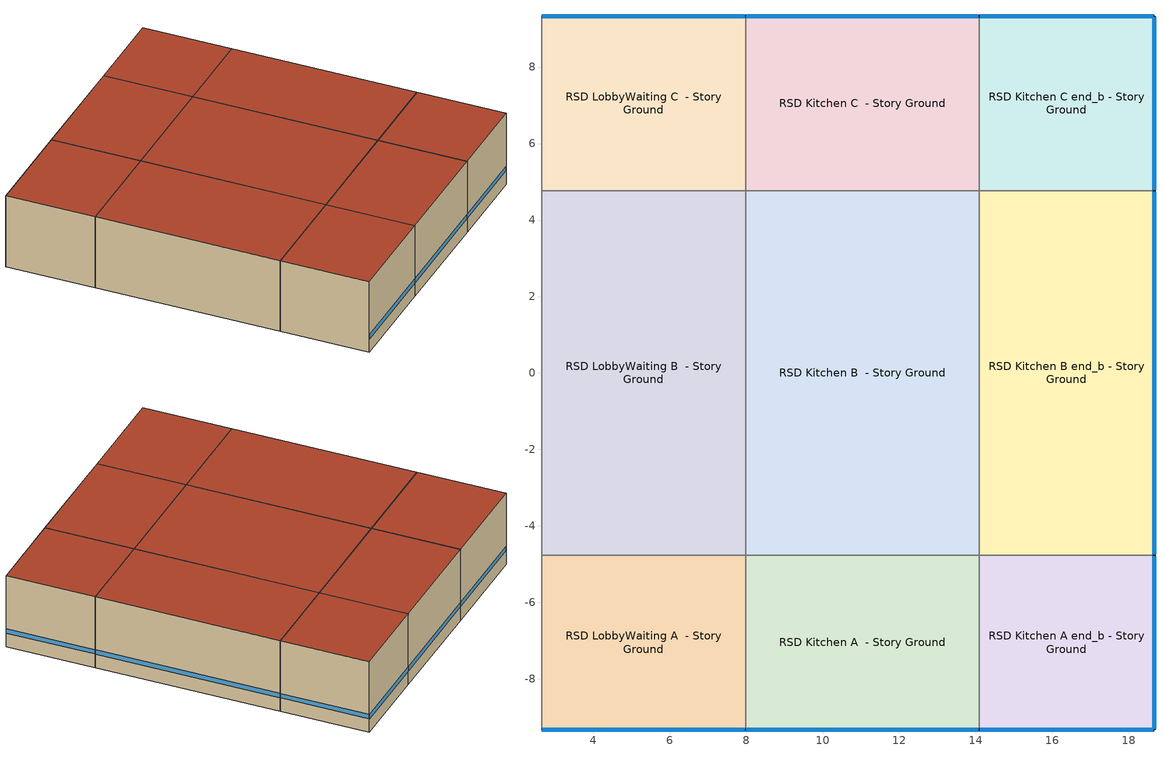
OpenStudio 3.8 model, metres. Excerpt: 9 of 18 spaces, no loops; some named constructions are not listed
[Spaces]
RSD LobbyWaiting A  - Story Ground
 floor ground (Foundation F 126 Perim 533 Area 2439): 2.65,-9.33 2.65,-4.76 7.98,-4.76 7.98,-9.33 z0
 wall outside: 2.65,-9.33 7.98,-9.33 z0:3.96
 wall to RSD Restroom A  - Story Ground: 2.65,-4.76 2.65,-9.33 z0:3.96
 wall to RSD LobbyWaiting B  - Story Ground: 7.98,-4.76 2.65,-4.76 z0:3.96
 wall to RSD Kitchen A  - Story Ground: 7.98,-9.33 7.98,-4.76 z0:3.96
 window (Window U-1.01 SHGC 0.74): 2.68,-9.33 7.96,-9.33 z0.76:1
 roof outside: 7.98,-9.33 7.98,-4.76 2.65,-4.76 2.65,-9.33 z3.96
RSD LobbyWaiting B  - Story Ground
 floor ground (Foundation F 126 Perim 0 Area 5079): 2.65,-4.76 2.65,4.76 7.98,4.76 7.98,-4.76 z0
 wall to RSD Restroom B  - Story Ground: 2.65,4.76 2.65,-4.76 z0:3.96
 wall to RSD LobbyWaiting C  - Story Ground: 7.98,4.76 2.65,4.76 z0:3.96
 wall to RSD Kitchen B  - Story Ground: 7.98,-4.76 7.98,4.76 z0:3.96
 roof outside: 7.98,-4.76 7.98,4.76 2.65,4.76 2.65,-4.76 z3.96
RSD LobbyWaiting C  - Story Ground
 floor ground (Foundation F 126 Perim 533 Area 2439): 2.65,4.76 2.65,9.33 7.98,9.33 7.98,4.76 z0
 wall outside: 7.98,9.33 2.65,9.33 z0:3.96
 wall to RSD Restroom C  - Story Ground: 2.65,9.33 2.65,4.76 z0:3.96
 wall to RSD Kitchen C  - Story Ground: 7.98,4.76 7.98,9.33 z0:3.96
 window (Window U-1.01 SHGC 0.74): 7.96,9.33 2.68,9.33 z0.76:1
 roof outside: 7.98,4.76 7.98,9.33 2.65,9.33 2.65,4.76 z3.96
RSD Kitchen A  - Story Ground
 floor ground (Foundation F 126 Perim 611 Area 2793): 7.98,-9.33 7.98,-4.76 14.09,-4.76 14.09,-9.33 z0
 wall outside: 7.98,-9.33 14.09,-9.33 z0:3.96
 wall to RSD Kitchen B  - Story Ground: 14.09,-4.76 7.98,-4.76 z0:3.96
 wall to RSD Kitchen A end_b - Story Ground: 14.09,-9.33 14.09,-4.76 z0:3.96
 window (Window U-1.01 SHGC 0.74): 8.01,-9.33 14.07,-9.33 z0.76:1
 roof outside: 14.09,-9.33 14.09,-4.76 7.98,-4.76 7.98,-9.33 z3.96
RSD Kitchen B  - Story Ground
 floor ground (Foundation F 126 Perim 0 Area 5816): 7.98,-4.76 7.98,4.76 14.09,4.76 14.09,-4.76 z0
 wall to RSD Kitchen C  - Story Ground: 14.09,4.76 7.98,4.76 z0:3.96
 wall to RSD Kitchen B end_b - Story Ground: 14.09,-4.76 14.09,4.76 z0:3.96
 roof outside: 14.09,-4.76 14.09,4.76 7.98,4.76 7.98,-4.76 z3.96
RSD Kitchen C  - Story Ground
 floor ground (Foundation F 126 Perim 611 Area 2793): 7.98,4.76 7.98,9.33 14.09,9.33 14.09,4.76 z0
 wall outside: 14.09,9.33 7.98,9.33 z0:3.96
 wall to RSD Kitchen C end_b - Story Ground: 14.09,4.76 14.09,9.33 z0:3.96
 window (Window U-1.01 SHGC 0.74): 14.07,9.33 8.01,9.33 z0.76:1
 roof outside: 14.09,4.76 14.09,9.33 7.98,9.33 7.98,4.76 z3.96
RSD Kitchen A end_b - Story Ground
 floor ground (Foundation F 126 Perim 914 Area 209): 14.09,-9.33 14.09,-4.76 18.67,-4.76 18.67,-9.33 z0
 wall outside: 14.09,-9.33 18.67,-9.33 18.67,-4.76 z0:3.96
 wall to RSD Kitchen B end_b - Story Ground: 18.67,-4.76 14.09,-4.76 z0:3.96
 window (Window U-1.01 SHGC 0.74): 14.12,-9.33 18.64,-9.33 / 18.67,-9.31 18.67,-4.79 z0.76:1
 roof outside: 18.67,-9.33 18.67,-4.76 14.09,-4.76 14.09,-9.33 z3.96
RSD Kitchen B end_b - Story Ground
 floor ground (Foundation F 126 Perim 952 Area 4353): 14.09,-4.76 14.09,4.76 18.67,4.76 18.67,-4.76 z0
 wall outside: 18.67,-4.76 18.67,4.76 z0:3.96
 wall to RSD Kitchen C end_b - Story Ground: 18.67,4.76 14.09,4.76 z0:3.96
 window (Window U-1.01 SHGC 0.74): 18.67,-4.74 18.67,4.74 z0.76:1
 roof outside: 18.67,-4.76 18.67,4.76 14.09,4.76 14.09,-4.76 z3.96
RSD Kitchen C end_b - Story Ground
 floor ground (Foundation F 126 Perim 914 Area 209): 14.09,4.76 14.09,9.33 18.67,9.33 18.67,4.76 z0
 wall outside: 18.67,4.76 18.67,9.33 14.09,9.33 z0:3.96
 window (Window U-1.01 SHGC 0.74): 18.64,9.33 14.12,9.33 / 18.67,4.79 18.67,9.31 z0.76:1
 roof outside: 18.67,4.76 18.67,9.33 14.09,9.33 14.09,4.76 z3.96
[Schedule:Ruleset]
Name | Default Day Schedule | Summer Design Day Schedule | Winter Design Day Schedule
Clothing Schedule | Clothing Schedule Default Winter Clothes
D_RSD_Din_Occup_Yr | D_RSD_Din_Occup_Yr Default | D_RSD_Din_Occup_Yr Summer Design Day | D_RSD_Din_Occup_Yr Winter Design Day
DEER Activity 161W/person | DEER Activity 161W/person Default | DEER Activity 161W/person Summer Design Day | DEER Activity 161W/person Winter Design Day
D17_RSD_Din_LF_Yr | D17_RSD_Din_LF_Yr Default | D17_RSD_Din_LF_Yr Summer Design Day | D17_RSD_Din_LF_Yr Winter Design Day
D_RSD_Din_Misc_Yr | D_RSD_Din_Misc_Yr Default | D_RSD_Din_Misc_Yr Summer Design Day | D_RSD_Din_Misc_Yr Winter Design Day
D_RSD_Ktchn_Occup_Yr | D_RSD_Ktchn_Occup_Yr Default | D_RSD_Ktchn_Occup_Yr Summer Design Day | D_RSD_Ktchn_Occup_Yr Winter Design Day
DEER Activity 220W/person | DEER Activity 220W/person Default | DEER Activity 220W/person Summer Design Day | DEER Activity 220W/person Winter Design Day
D17_RSD_Ktchn_LF_Yr | D17_RSD_Ktchn_LF_Yr Default | D17_RSD_Ktchn_LF_Yr Summer Design Day | D17_RSD_Ktchn_LF_Yr Winter Design Day
D_RSD_Ktchn_Misc_Yr | D_RSD_Ktchn_Misc_Yr Default | D_RSD_Ktchn_Misc_Yr Summer Design Day | D_RSD_Ktchn_Misc_Yr Winter Design Day
D_RSD_Ktchn_Cook_Yr | D_RSD_Ktchn_Cook_Yr Default | D_RSD_Ktchn_Cook_Yr Summer Design Day | D_RSD_Ktchn_Cook_Yr Winter Design Day
DEER Activity 147W/person | DEER Activity 147W/person Default | DEER Activity 147W/person Summer Design Day | DEER Activity 147W/person Winter Design Day
D17_RSD_LobWt_LF_Yr | D17_RSD_LobWt_LF_Yr Default | D17_RSD_LobWt_LF_Yr Summer Design Day | D17_RSD_LobWt_LF_Yr Winter Design Day
D17_RSD_Restrm_LF_Yr | D17_RSD_Restrm_LF_Yr Default | D17_RSD_Restrm_LF_Yr Summer Design Day | D17_RSD_Restrm_LF_Yr Winter Design Day
D17_RSD_Din_LF_Yr BPR Adjusted | D17_RSD_Din_LF_Yr Default 1 | D17_RSD_Din_LF_Yr Summer Design Day 1 | D17_RSD_Din_LF_Yr Winter Design Day 1
D17_RSD_LobWt_LF_Yr BPR Adjusted | D17_RSD_LobWt_LF_Yr Default 1 | D17_RSD_LobWt_LF_Yr Summer Design Day 1 | D17_RSD_LobWt_LF_Yr Winter Design Day 1
D17_RSD_Ktchn_LF_Yr BPR Adjusted | D17_RSD_Ktchn_LF_Yr Default 1 | D17_RSD_Ktchn_LF_Yr Summer Design Day 1 | D17_RSD_Ktchn_LF_Yr Winter Design Day 1
D17_RSD_Restrm_LF_Yr BPR Adjusted | D17_RSD_Restrm_LF_Yr Default 1 | D17_RSD_Restrm_LF_Yr Summer Design Day 1 | D17_RSD_Restrm_LF_Yr Winter Design Day 1
D_RSD_Din_Misc_Yr BPR Adjusted | D_RSD_Din_Misc_Yr Default 1 | D_RSD_Din_Misc_Yr Summer Design Day 1 | D_RSD_Din_Misc_Yr Winter Design Day 1
D_RSD_Ktchn_Misc_Yr BPR Adjusted | D_RSD_Ktchn_Misc_Yr Default 1 | D_RSD_Ktchn_Misc_Yr Summer Design Day 1 | D_RSD_Ktchn_Misc_Yr Winter Design Day 1
[Schedule:Day]
Clothing Schedule Default Winter Clothes; D_RSD_Din_Occup_Yr Summer Design Day; D17_RSD_Din_LF_Yr Summer Design Day; D_RSD_Din_Misc_Yr Summer Design Day; D_RSD_Ktchn_Occup_Yr Summer Design Day; D17_RSD_Ktchn_LF_Yr Summer Design Day; D_RSD_Ktchn_Misc_Yr Summer Design Day; D_RSD_Ktchn_Cook_Yr Summer Design Day; D17_RSD_LobWt_LF_Yr Summer Design Day; D17_RSD_Restrm_LF_Yr Summer Design Day; D17_RSD_Din_LF_Yr Summer Design Day 1; D17_RSD_LobWt_LF_Yr Summer Design Day 1; D17_RSD_Ktchn_LF_Yr Summer Design Day 1; D17_RSD_Restrm_LF_Yr Summer Design Day 1; D_RSD_Din_Misc_Yr Summer Design Day 1; D_RSD_Ktchn_Misc_Yr Summer Design Day 1: 24, 0, 1
Clothing Schedule Summer Clothes: 24, 0, 0.5
Air Velocity Schedule Default: 24, 0, 0.2
Work Efficiency Schedule Default; D_RSD_Din_Occup_Yr Winter Design Day; D17_RSD_Din_LF_Yr Winter Design Day; D_RSD_Din_Misc_Yr Winter Design Day; D_RSD_Ktchn_Occup_Yr Winter Design Day; D17_RSD_Ktchn_LF_Yr Winter Design Day; D_RSD_Ktchn_Misc_Yr Winter Design Day; D_RSD_Ktchn_Cook_Yr Winter Design Day; D17_RSD_LobWt_LF_Yr Winter Design Day; D17_RSD_Restrm_LF_Yr Winter Design Day; D17_RSD_Din_LF_Yr Winter Design Day 1; D17_RSD_LobWt_LF_Yr Winter Design Day 1; D17_RSD_Ktchn_LF_Yr Winter Design Day 1; D17_RSD_Restrm_LF_Yr Winter Design Day 1; D_RSD_Din_Misc_Yr Winter Design Day 1; D_RSD_Ktchn_Misc_Yr Winter Design Day 1: 24, 0, 0
D_RSD_Din_Occup_Yr Default; D_RSD_Ktchn_Occup_Yr Default: Average, 0, 15, 0.05, 0, 30, 0.0375, 0, 45, 0.025, 1, 0, 0.0125, 1, 15, 0, 7, 0, 0, 7, 15, 0.025, 7, 30, 0.05, 7, 45, 0.075, 8, 0, 0.1, 8, 15, 0.125, 8, 30, 0.15, 8, 45, 0.175, 9, 0, 0.2, 10, 0, 0.2, 10, 15, 0.235, 10, 30, 0.27, 10, 45, 0.305, 11, 0, 0.34, 11, 15, 0.4725, 11, 30, 0.605, 11, 45, 0.7375, 12, 0, 0.87, 12, 15, 0.8, 12, 30, 0.73, 12, 45, 0.66, 13, 0, 0.59, 13, 15, 0.544545, 13, 30, 0.499091, 13, 45, 0.453636, 14, 0, 0.408182, 14, 15, 0.362727, 14, 22, 0.34, 16, 22, 0.34, 16, 37, 0.4, 16, 52, 0.46, 17, 7, 0.52, 17, 22, 0.58, 17, 37, 0.6225, 17, 52, 0.665, 18, 7, 0.7075, 18, 22, 0.75, 18, 37, 0.719091, 18, 52, 0.688182, 19, 7, 0.657273, 19, 22, 0.626364, 19, 37, 0.595455, 19, 45, 0.58, 20, 0, 0.52, 20, 15, 0.46, 20, 30, 0.4, 20, 45, 0.34, 21, 0, 0.3185, 21, 15, 0.297, 21, 30, 0.2755, 21, 45, 0.254, 22, 0, 0.2155, 22, 15, 0.177, 22, 30, 0.1385, 22, 45, 0.1, 23, 15, 0.1, 23, 30, 0.0875, 23, 45, 0.075, 24, 0, 0.0625
D_RSD_Din_Occup_Yr Wknd Day; D_RSD_Ktchn_Occup_Yr Wknd Day: Average, 7, 15, 0, 7, 30, 0.0375, 7, 45, 0.075, 8, 0, 0.1125, 8, 15, 0.15, 8, 30, 0.175, 8, 45, 0.2, 9, 0, 0.225, 9, 15, 0.25, 10, 15, 0.25, 10, 30, 0.2725, 10, 45, 0.295, 11, 0, 0.3175, 11, 15, 0.34, 11, 30, 0.481538, 11, 45, 0.623077, 12, 0, 0.764615, 12, 3, 0.8, 12, 18, 0.744828, 12, 33, 0.689655, 12, 48, 0.634483, 13, 3, 0.57931, 13, 18, 0.524138, 13, 33, 0.468966, 13, 48, 0.413793, 13, 52, 0.4, 14, 22, 0.4, 14, 37, 0.385, 14, 52, 0.37, 15, 7, 0.355, 15, 22, 0.34, 15, 37, 0.455, 15, 52, 0.57, 16, 7, 0.685, 16, 22, 0.8, 16, 37, 0.8375, 16, 52, 0.875, 17, 7, 0.9125, 17, 22, 0.95, 17, 37, 0.925, 17, 52, 0.9, 18, 7, 0.875, 18, 22, 0.85, 18, 30, 0.45, 18, 45, 0.425, 19, 0, 0.4, 19, 15, 0.375, 19, 30, 0.35, 19, 45, 0.325, 20, 0, 0.3, 20, 15, 0.275, 20, 30, 0.25, 20, 45, 0.2125, 21, 0, 0.175, 21, 15, 0.1375, 21, 30, 0.1, 21, 45, 0.075, 22, 0, 0.05, 22, 15, 0.025, 22, 30, 0, 24, 0, 0
DEER Activity 161W/person Default; autogen DEER Activity 161W/person 0_day_sch: Average, 24, 0, 161
DEER Activity 161W/person Winter Design Day; DEER Activity 161W/person Summer Design Day: 24, 0, 161
D17_RSD_Din_LF_Yr Default; D17_RSD_LobWt_LF_Yr Default; D17_RSD_Restrm_LF_Yr Default: Average, 0, 15, 0.15805, 0, 30, 0.149025, 0, 45, 0.14, 6, 0, 0.14, 6, 15, 0.221125, 6, 30, 0.30225, 6, 45, 0.383375, 7, 0, 0.4645, 7, 15, 0.548375, 7, 30, 0.63225, 7, 45, 0.716125, 8, 0, 0.8, 20, 45, 0.8, 21, 0, 0.752175, 21, 15, 0.70435, 21, 30, 0.656525, 21, 45, 0.6087, 22, 0, 0.57265, 22, 15, 0.5366, 22, 30, 0.50055, 22, 45, 0.4645, 23, 0, 0.3924, 23, 15, 0.3203, 23, 30, 0.2482, 23, 45, 0.1761, 24, 0, 0.167075
D17_RSD_Din_LF_Yr Wknd Day; D17_RSD_LobWt_LF_Yr Wknd Day; D17_RSD_Restrm_LF_Yr Wknd Day: Average, 6, 15, 0, 6, 30, 0.0983333, 6, 45, 0.196667, 7, 0, 0.295, 7, 15, 0.393333, 7, 30, 0.495, 7, 45, 0.596667, 8, 0, 0.698333, 8, 15, 0.8, 19, 0, 0.8, 19, 15, 0.750758, 19, 30, 0.701515, 19, 45, 0.652273, 20, 0, 0.60303, 20, 15, 0.553788, 20, 30, 0.504545, 20, 45, 0.455303, 21, 0, 0.406061, 21, 15, 0.355303, 21, 30, 0.304545, 21, 45, 0.253788, 22, 0, 0.20303, 22, 15, 0.152273, 22, 30, 0.101515, 22, 45, 0.0507576, 23, 0, 0, 24, 0, 0
D_RSD_Din_Misc_Yr Default; D_RSD_Ktchn_Misc_Yr Default: Average, 0, 15, 0.5, 0, 30, 0.325, 0, 45, 0.15, 4, 0, 0.15, 4, 15, 0.1875, 4, 30, 0.225, 4, 45, 0.2625, 5, 0, 0.3, 5, 15, 0.3375, 5, 30, 0.375, 5, 45, 0.4125, 6, 0, 0.45, 6, 15, 0.4625, 6, 30, 0.475, 6, 45, 0.4875, 7, 0, 0.5, 9, 0, 0.5, 9, 15, 0.575, 9, 30, 0.65, 9, 45, 0.725, 10, 0, 0.8, 10, 15, 0.85, 10, 30, 0.9, 10, 45, 0.95, 11, 0, 1, 21, 45, 1, 22, 0, 0.9875, 22, 15, 0.975, 22, 30, 0.9625, 22, 45, 0.95, 23, 0, 0.925, 23, 15, 0.9, 23, 30, 0.875, 23, 45, 0.85, 24, 0, 0.675
D_RSD_Din_Misc_Yr Wknd Day; D_RSD_Ktchn_Misc_Yr Wknd Day: Average, 4, 15, 0, 4, 30, 0.0441176, 4, 45, 0.0882353, 5, 0, 0.132353, 5, 15, 0.176471, 5, 30, 0.220588, 5, 45, 0.264706, 6, 0, 0.308824, 6, 15, 0.352941, 6, 30, 0.367647, 6, 45, 0.382353, 7, 0, 0.397059, 7, 15, 0.411765, 9, 15, 0.411765, 9, 30, 0.5, 9, 45, 0.588235, 10, 0, 0.676471, 10, 15, 0.764706, 10, 30, 0.823529, 10, 45, 0.882353, 11, 0, 0.941176, 11, 15, 1, 19, 30, 1, 19, 45, 0.985294, 20, 0, 0.970588, 20, 15, 0.955882, 20, 30, 0.941176, 20, 45, 0.852941, 21, 0, 0.764706, 21, 15, 0.676471, 21, 30, 0.588235, 21, 45, 0.441176, 22, 0, 0.294118, 22, 15, 0.147059, 22, 30, 0, 24, 0, 0
D_RSD_All_C_Inf_Yr Default; D_RSD_All_C_Inf_Yr Winter Design Day; D_RSD_All_C_Inf_Yr Summer Design Day: 9, 0, 1, 23, 0, 0.5, 24, 0, 1
DEER Activity 220W/person Default; autogen DEER Activity 220W/person 0_day_sch: Average, 24, 0, 220
DEER Activity 220W/person Winter Design Day; DEER Activity 220W/person Summer Design Day: 24, 0, 220
D17_RSD_Ktchn_LF_Yr Default: Average, 0, 15, 0.125, 0, 30, 0.0875, 0, 45, 0.05, 4, 30, 0.05, 4, 45, 0.10625, 5, 0, 0.1625, 5, 15, 0.21875, 5, 30, 0.275, 5, 45, 0.33125, 6, 0, 0.3875, 6, 15, 0.44375, 6, 30, 0.5, 6, 45, 0.5375, 7, 0, 0.575, 7, 15, 0.6125, 7, 30, 0.65, 7, 45, 0.6875, 8, 0, 0.725, 8, 15, 0.7625, 8, 30, 0.8, 20, 45, 0.8, 21, 0, 0.752175, 21, 15, 0.70435, 21, 30, 0.656525, 21, 45, 0.6087, 22, 0, 0.581525, 22, 15, 0.55435, 22, 30, 0.527175, 22, 45, 0.5, 23, 0, 0.425, 23, 15, 0.35, 23, 30, 0.275, 23, 45, 0.2, 24, 0, 0.1625
D17_RSD_Ktchn_LF_Yr Wknd Day: Average, 4, 45, 0, 5, 0, 0.06, 5, 15, 0.12, 5, 30, 0.18, 5, 45, 0.24, 6, 0, 0.3, 6, 15, 0.36, 6, 30, 0.42, 6, 45, 0.48, 7, 0, 0.52, 7, 15, 0.56, 7, 30, 0.6, 7, 45, 0.64, 8, 0, 0.68, 8, 15, 0.72, 8, 30, 0.76, 8, 45, 0.8, 19, 0, 0.8, 19, 15, 0.76, 19, 30, 0.72, 19, 45, 0.68, 20, 0, 0.64, 20, 15, 0.6, 20, 30, 0.56, 20, 45, 0.52, 21, 0, 0.48, 21, 15, 0.42, 21, 30, 0.36, 21, 45, 0.3, 22, 0, 0.24, 22, 15, 0.18, 22, 30, 0.12, 22, 45, 0.06, 23, 0, 0, 24, 0, 0
D_RSD_Ktchn_Cook_Yr Default; autogen D_RSD_Ktchn_Cook_Yr 0_day_sch: Average, 0, 15, 0.05925, 0, 30, 0, 6, 30, 0, 6, 45, 0.074, 7, 0, 0.148, 7, 15, 0.222, 7, 30, 0.296, 7, 45, 0.3495, 8, 0, 0.403, 8, 15, 0.4565, 8, 30, 0.51, 8, 45, 0.5175, 9, 0, 0.525, 9, 15, 0.5325, 9, 30, 0.54, 9, 45, 0.52, 10, 0, 0.5, 10, 15, 0.48, 10, 30, 0.46, 10, 45, 0.455, 11, 0, 0.45, 11, 15, 0.445, 11, 30, 0.44, 11, 45, 0.4375, 12, 0, 0.435, 12, 15, 0.4325, 12, 30, 0.43, 12, 45, 0.455, 13, 0, 0.48, 13, 15, 0.505, 13, 30, 0.53, 13, 45, 0.52, 14, 0, 0.51, 14, 15, 0.5, 14, 30, 0.49, 17, 30, 0.49, 17, 45, 0.505, 18, 0, 0.52, 18, 15, 0.535, 18, 30, 0.55, 18, 45, 0.5375, 19, 0, 0.525, 19, 15, 0.5125, 19, 30, 0.5, 19, 45, 0.4575, 20, 0, 0.415, 20, 15, 0.3725, 20, 30, 0.33, 20, 45, 0.32875, 21, 0, 0.3275, 21, 15, 0.32625, 21, 30, 0.325, 21, 45, 0.31025, 22, 0, 0.2955, 22, 15, 0.28075, 22, 30, 0.266, 22, 45, 0.25875, 23, 0, 0.2515, 23, 15, 0.24425, 23, 30, 0.237, 23, 45, 0.17775, 24, 0, 0.1185
DEER Activity 147W/person Default; autogen DEER Activity 147W/person 0_day_sch: Average, 24, 0, 147
DEER Activity 147W/person Winter Design Day; DEER Activity 147W/person Summer Design Day: 24, 0, 147
Building Hours of Operation NonResidential Sunday: 8, 45, 0, 21, 0, 1, 24, 0, 0
autogen D_RSD_All_CTemp_Yr 0_day_sch: Average, 24, 0, 22.2222
autogen D_RSD_All_HTemp_Yr 0_day_sch: Average, 24, 0, 20.5556
D17_RSD_Din_LF_Yr Default 1; D17_RSD_LobWt_LF_Yr Default 1; D17_RSD_Restrm_LF_Yr Default 1: No, 0, 15, 0.0218788, 0, 30, 0.0109394, 0, 45, 0, 6, 0, 0, 6, 15, 0.0983333, 6, 30, 0.196667, 6, 45, 0.295, 7, 0, 0.393333, 7, 15, 0.495, 7, 30, 0.596667, 7, 45, 0.698333, 8, 0, 0.8, 20, 45, 0.8, 21, 0, 0.74203, 21, 15, 0.684061, 21, 30, 0.626091, 21, 45, 0.568121, 22, 0, 0.524424, 22, 15, 0.480727, 22, 30, 0.43703, 22, 45, 0.393333, 23, 0, 0.305939, 23, 15, 0.218545, 23, 30, 0.131152, 23, 45, 0.0437576, 24, 0, 0.0328182
D17_RSD_Ktchn_LF_Yr Default 1: No, 0, 15, 0.08, 0, 30, 0.04, 0, 45, 0, 4, 30, 0, 4, 45, 0.06, 5, 0, 0.12, 5, 15, 0.18, 5, 30, 0.24, 5, 45, 0.3, 6, 0, 0.36, 6, 15, 0.42, 6, 30, 0.48, 6, 45, 0.52, 7, 0, 0.56, 7, 15, 0.6, 7, 30, 0.64, 7, 45, 0.68, 8, 0, 0.72, 8, 15, 0.76, 8, 30, 0.8, 20, 45, 0.8, 21, 0, 0.748987, 21, 15, 0.697973, 21, 30, 0.64696, 21, 45, 0.595947, 22, 0, 0.56696, 22, 15, 0.537973, 22, 30, 0.508987, 22, 45, 0.48, 23, 0, 0.4, 23, 15, 0.32, 23, 30, 0.24, 23, 45, 0.16, 24, 0, 0.12
D_RSD_Din_Misc_Yr Default 1; D_RSD_Ktchn_Misc_Yr Default 1: No, 0, 15, 0.411765, 0, 30, 0.205882, 0, 45, 0, 4, 0, 0, 4, 15, 0.0441176, 4, 30, 0.0882353, 4, 45, 0.132353, 5, 0, 0.176471, 5, 15, 0.220588, 5, 30, 0.264706, 5, 45, 0.308824, 6, 0, 0.352941, 6, 15, 0.367647, 6, 30, 0.382353, 6, 45, 0.397059, 7, 0, 0.411765, 9, 0, 0.411765, 9, 15, 0.5, 9, 30, 0.588235, 9, 45, 0.676471, 10, 0, 0.764706, 10, 15, 0.823529, 10, 30, 0.882353, 10, 45, 0.941176, 11, 0, 1, 21, 45, 1, 22, 0, 0.985294, 22, 15, 0.970588, 22, 30, 0.955882, 22, 45, 0.941176, 23, 0, 0.911765, 23, 15, 0.882353, 23, 30, 0.852941, 23, 45, 0.823529, 24, 0, 0.617647
[Schedule:Rule] Rule Order=0
Schedule Rule 1: Schedule Ruleset=Clothing Schedule; Day Schedule=Clothing Schedule Summer Clothes; Date Specification Type=DateRange; Start Month=5; Start Day=1; End Month=9; End Day=30
Schedule Rule 3: Schedule Ruleset=D_RSD_Din_Occup_Yr; Day Schedule=D_RSD_Din_Occup_Yr Wknd Day; Date Specification Type=DateRange; Start Month=1; Start Day=1; End Month=12; End Day=31; Apply Sunday=Yes; Apply Saturday=Yes
Schedule Rule 5: Schedule Ruleset=D17_RSD_Din_LF_Yr; Day Schedule=D17_RSD_Din_LF_Yr Wknd Day; Date Specification Type=DateRange; Start Month=1; Start Day=1; End Month=12; End Day=31; Apply Sunday=Yes; Apply Saturday=Yes
Schedule Rule 7: Schedule Ruleset=D_RSD_Din_Misc_Yr; Day Schedule=D_RSD_Din_Misc_Yr Wknd Day; Date Specification Type=DateRange; Start Month=1; Start Day=1; End Month=12; End Day=31; Apply Sunday=Yes; Apply Saturday=Yes
Schedule Rule 9: Schedule Ruleset=D_RSD_Ktchn_Occup_Yr; Day Schedule=D_RSD_Ktchn_Occup_Yr Wknd Day; Date Specification Type=DateRange; Start Month=1; Start Day=1; End Month=12; End Day=31; Apply Sunday=Yes; Apply Saturday=Yes
Schedule Rule 11: Schedule Ruleset=D17_RSD_Ktchn_LF_Yr; Day Schedule=D17_RSD_Ktchn_LF_Yr Wknd Day; Date Specification Type=DateRange; Start Month=1; Start Day=1; End Month=12; End Day=31; Apply Sunday=Yes; Apply Saturday=Yes
Schedule Rule 13: Schedule Ruleset=D_RSD_Ktchn_Misc_Yr; Day Schedule=D_RSD_Ktchn_Misc_Yr Wknd Day; Date Specification Type=DateRange; Start Month=1; Start Day=1; End Month=12; End Day=31; Apply Sunday=Yes; Apply Saturday=Yes
Schedule Rule 15: Schedule Ruleset=D17_RSD_LobWt_LF_Yr; Day Schedule=D17_RSD_LobWt_LF_Yr Wknd Day; Date Specification Type=DateRange; Start Month=1; Start Day=1; End Month=12; End Day=31; Apply Sunday=Yes; Apply Saturday=Yes
Schedule Rule 17: Schedule Ruleset=D17_RSD_Restrm_LF_Yr; Day Schedule=D17_RSD_Restrm_LF_Yr Wknd Day; Date Specification Type=DateRange; Start Month=1; Start Day=1; End Month=12; End Day=31; Apply Sunday=Yes; Apply Saturday=Yes
autogen DEER Activity 147W/person 0: Schedule Ruleset=DEER Activity 147W/person; Day Schedule=autogen DEER Activity 147W/person 0_day_sch; Date Specification Type=SpecificDates; Apply Sunday=Yes; Apply Saturday=Yes; Apply Monday=Yes; Apply Tuesday=Yes; Apply Wednesday=Yes; Apply Thursday=Yes; Apply Friday=Yes; Specific Month 1=1; Specific Day 1=6; Specific Month 2=1; Specific Day 2=7; Specific Month 3=1; Specific Day 3=13; Specific Month 4=1; Specific Day 4=14; Specific Month 5=1; Specific Day 5=20; Specific Month 6=1; Specific Day 6=21; Specific Month 7=1; Specific Day 7=27; Specific Month 8=1; Specific Day 8=28; Specific Month 9=2; Specific Day 9=3; Specific Month 10=2; Specific Day 10=4; Specific Month 11=2; Specific Day 11=10; Specific Month 12=2; Specific Day 12=11; Specific Month 13=2; Specific Day 13=17; Specific Month 14=2; Specific Day 14=18; Specific Month 15=2; Specific Day 15=24; Specific Month 16=2; Specific Day 16=25; Specific Month 17=3; Specific Day 17=3; Specific Month 18=3; Specific Day 18=4; Specific Month 19=3; Specific Day 19=10; Specific Month 20=3; Specific Day 20=11; Specific Month 21=3; Specific Day 21=17; Specific Month 22=3; Specific Day 22=18; Specific Month 23=3; Specific Day 23=24; Specific Month 24=3; Specific Day 24=25; Specific Month 25=3; Specific Day 25=31; Specific Month 26=4; Specific Day 26=1; Specific Month 27=4; Specific Day 27=7; Specific Month 28=4; Specific Day 28=8; Specific Month 29=4; Specific Day 29=14; Specific Month 30=4; Specific Day 30=15; Specific Month 31=4; Specific Day 31=21; Specific Month 32=4; Specific Day 32=22; Specific Month 33=4; Specific Day 33=28; Specific Month 34=4; Specific Day 34=29; Specific Month 35=5; Specific Day 35=5; Specific Month 36=5; Specific Day 36=6; Specific Month 37=5; Specific Day 37=12; Specific Month 38=5; Specific Day 38=13; Specific Month 39=5; Specific Day 39=19; Specific Month 40=5; Specific Day 40=20; Specific Month 41=5; Specific Day 41=26; Specific Month 42=5; Specific Day 42=27; Specific Month 43=6; Specific Day 43=2; Specific Month 44=6; Specific Day 44=3; Specific Month 45=6; Specific Day 45=9; Specific Month 46=6; Specific Day 46=10; Specific Month 47=6; Specific Day 47=16; Specific Month 48=6; Specific Day 48=17; Specific Month 49=6; Specific Day 49=23; Specific Month 50=6; Specific Day 50=24; Specific Month 51=6; Specific Day 51=30; Specific Month 52=7; Specific Day 52=1; Specific Month 53=7; Specific Day 53=7; Specific Month 54=7; Specific Day 54=8; Specific Month 55=7; Specific Day 55=14; Specific Month 56=7; Specific Day 56=15; Specific Month 57=7; Specific Day 57=21; Specific Month 58=7; Specific Day 58=22; Specific Month 59=7; Specific Day 59=28; Specific Month 60=7; Specific Day 60=29; Specific Month 61=8; Specific Day 61=4; Specific Month 62=8; Specific Day 62=5; Specific Month 63=8; Specific Day 63=11; Specific Month 64=8; Specific Day 64=12; Specific Month 65=8; Specific Day 65=18; Specific Month 66=8; Specific Day 66=19; Specific Month 67=8; Specific Day 67=25; Specific Month 68=8; Specific Day 68=26; Specific Month 69=9; Specific Day 69=1; Specific Month 70=9; Specific Day 70=2; Specific Month 71=9; Specific Day 71=8; Specific Month 72=9; Specific Day 72=9; Specific Month 73=9; Specific Day 73=15; Specific Month 74=9; Specific Day 74=16; Specific Month 75=9; Specific Day 75=22; Specific Month 76=9; Specific Day 76=23; Specific Month 77=9; Specific Day 77=29; Specific Month 78=9; Specific Day 78=30; Specific Month 79=10; Specific Day 79=6; Specific Month 80=10; Specific Day 80=7; Specific Month 81=10; Specific Day 81=13; Specific Month 82=10; Specific Day 82=14; Specific Month 83=10; Specific Day 83=20; Specific Month 84=10; Specific Day 84=21; Specific Month 85=10; Specific Day 85=27; Specific Month 86=10; Specific Day 86=28; Specific Month 87=11; Specific Day 87=3; Specific Month 88=11; Specific Day 88=4; Specific Month 89=11; Specific Day 89=10; Specific Month 90=11; Specific Day 90=11; Specific Month 91=11; Specific Day 91=17; Specific Month 92=11; Specific Day 92=18; Specific Month 93=11; Specific Day 93=24; Specific Month 94=11; Specific Day 94=25; Specific Month 95=12; Specific Day 95=1; Specific Month 96=12; Specific Day 96=2; Specific Month 97=12; Specific Day 97=8; Specific Month 98=12; Specific Day 98=9; Specific Month 99=12; Specific Day 99=15; Specific Month 100=12; Specific Day 100=16; Specific Month 101=12; Specific Day 101=22; Specific Month 102=12; Specific Day 102=23; Specific Month 103=12; Specific Day 103=29; Specific Month 104=12; Specific Day 104=30
autogen DEER Activity 161W/person 0: Schedule Ruleset=DEER Activity 161W/person; Day Schedule=autogen DEER Activity 161W/person 0_day_sch; Date Specification Type=SpecificDates; Apply Sunday=Yes; Apply Saturday=Yes; Apply Monday=Yes; Apply Tuesday=Yes; Apply Wednesday=Yes; Apply Thursday=Yes; Apply Friday=Yes; Specific Month 1=1; Specific Day 1=6; Specific Month 2=1; Specific Day 2=7; Specific Month 3=1; Specific Day 3=13; Specific Month 4=1; Specific Day 4=14; Specific Month 5=1; Specific Day 5=20; Specific Month 6=1; Specific Day 6=21; Specific Month 7=1; Specific Day 7=27; Specific Month 8=1; Specific Day 8=28; Specific Month 9=2; Specific Day 9=3; Specific Month 10=2; Specific Day 10=4; Specific Month 11=2; Specific Day 11=10; Specific Month 12=2; Specific Day 12=11; Specific Month 13=2; Specific Day 13=17; Specific Month 14=2; Specific Day 14=18; Specific Month 15=2; Specific Day 15=24; Specific Month 16=2; Specific Day 16=25; Specific Month 17=3; Specific Day 17=3; Specific Month 18=3; Specific Day 18=4; Specific Month 19=3; Specific Day 19=10; Specific Month 20=3; Specific Day 20=11; Specific Month 21=3; Specific Day 21=17; Specific Month 22=3; Specific Day 22=18; Specific Month 23=3; Specific Day 23=24; Specific Month 24=3; Specific Day 24=25; Specific Month 25=3; Specific Day 25=31; Specific Month 26=4; Specific Day 26=1; Specific Month 27=4; Specific Day 27=7; Specific Month 28=4; Specific Day 28=8; Specific Month 29=4; Specific Day 29=14; Specific Month 30=4; Specific Day 30=15; Specific Month 31=4; Specific Day 31=21; Specific Month 32=4; Specific Day 32=22; Specific Month 33=4; Specific Day 33=28; Specific Month 34=4; Specific Day 34=29; Specific Month 35=5; Specific Day 35=5; Specific Month 36=5; Specific Day 36=6; Specific Month 37=5; Specific Day 37=12; Specific Month 38=5; Specific Day 38=13; Specific Month 39=5; Specific Day 39=19; Specific Month 40=5; Specific Day 40=20; Specific Month 41=5; Specific Day 41=26; Specific Month 42=5; Specific Day 42=27; Specific Month 43=6; Specific Day 43=2; Specific Month 44=6; Specific Day 44=3; Specific Month 45=6; Specific Day 45=9; Specific Month 46=6; Specific Day 46=10; Specific Month 47=6; Specific Day 47=16; Specific Month 48=6; Specific Day 48=17; Specific Month 49=6; Specific Day 49=23; Specific Month 50=6; Specific Day 50=24; Specific Month 51=6; Specific Day 51=30; Specific Month 52=7; Specific Day 52=1; Specific Month 53=7; Specific Day 53=7; Specific Month 54=7; Specific Day 54=8; Specific Month 55=7; Specific Day 55=14; Specific Month 56=7; Specific Day 56=15; Specific Month 57=7; Specific Day 57=21; Specific Month 58=7; Specific Day 58=22; Specific Month 59=7; Specific Day 59=28; Specific Month 60=7; Specific Day 60=29; Specific Month 61=8; Specific Day 61=4; Specific Month 62=8; Specific Day 62=5; Specific Month 63=8; Specific Day 63=11; Specific Month 64=8; Specific Day 64=12; Specific Month 65=8; Specific Day 65=18; Specific Month 66=8; Specific Day 66=19; Specific Month 67=8; Specific Day 67=25; Specific Month 68=8; Specific Day 68=26; Specific Month 69=9; Specific Day 69=1; Specific Month 70=9; Specific Day 70=2; Specific Month 71=9; Specific Day 71=8; Specific Month 72=9; Specific Day 72=9; Specific Month 73=9; Specific Day 73=15; Specific Month 74=9; Specific Day 74=16; Specific Month 75=9; Specific Day 75=22; Specific Month 76=9; Specific Day 76=23; Specific Month 77=9; Specific Day 77=29; Specific Month 78=9; Specific Day 78=30; Specific Month 79=10; Specific Day 79=6; Specific Month 80=10; Specific Day 80=7; Specific Month 81=10; Specific Day 81=13; Specific Month 82=10; Specific Day 82=14; Specific Month 83=10; Specific Day 83=20; Specific Month 84=10; Specific Day 84=21; Specific Month 85=10; Specific Day 85=27; Specific Month 86=10; Specific Day 86=28; Specific Month 87=11; Specific Day 87=3; Specific Month 88=11; Specific Day 88=4; Specific Month 89=11; Specific Day 89=10; Specific Month 90=11; Specific Day 90=11; Specific Month 91=11; Specific Day 91=17; Specific Month 92=11; Specific Day 92=18; Specific Month 93=11; Specific Day 93=24; Specific Month 94=11; Specific Day 94=25; Specific Month 95=12; Specific Day 95=1; Specific Month 96=12; Specific Day 96=2; Specific Month 97=12; Specific Day 97=8; Specific Month 98=12; Specific Day 98=9; Specific Month 99=12; Specific Day 99=15; Specific Month 100=12; Specific Day 100=16; Specific Month 101=12; Specific Day 101=22; Specific Month 102=12; Specific Day 102=23; Specific Month 103=12; Specific Day 103=29; Specific Month 104=12; Specific Day 104=30
autogen DEER Activity 220W/person 0: Schedule Ruleset=DEER Activity 220W/person; Day Schedule=autogen DEER Activity 220W/person 0_day_sch; Date Specification Type=SpecificDates; Apply Sunday=Yes; Apply Saturday=Yes; Apply Monday=Yes; Apply Tuesday=Yes; Apply Wednesday=Yes; Apply Thursday=Yes; Apply Friday=Yes; Specific Month 1=1; Specific Day 1=6; Specific Month 2=1; Specific Day 2=7; Specific Month 3=1; Specific Day 3=13; Specific Month 4=1; Specific Day 4=14; Specific Month 5=1; Specific Day 5=20; Specific Month 6=1; Specific Day 6=21; Specific Month 7=1; Specific Day 7=27; Specific Month 8=1; Specific Day 8=28; Specific Month 9=2; Specific Day 9=3; Specific Month 10=2; Specific Day 10=4; Specific Month 11=2; Specific Day 11=10; Specific Month 12=2; Specific Day 12=11; Specific Month 13=2; Specific Day 13=17; Specific Month 14=2; Specific Day 14=18; Specific Month 15=2; Specific Day 15=24; Specific Month 16=2; Specific Day 16=25; Specific Month 17=3; Specific Day 17=3; Specific Month 18=3; Specific Day 18=4; Specific Month 19=3; Specific Day 19=10; Specific Month 20=3; Specific Day 20=11; Specific Month 21=3; Specific Day 21=17; Specific Month 22=3; Specific Day 22=18; Specific Month 23=3; Specific Day 23=24; Specific Month 24=3; Specific Day 24=25; Specific Month 25=3; Specific Day 25=31; Specific Month 26=4; Specific Day 26=1; Specific Month 27=4; Specific Day 27=7; Specific Month 28=4; Specific Day 28=8; Specific Month 29=4; Specific Day 29=14; Specific Month 30=4; Specific Day 30=15; Specific Month 31=4; Specific Day 31=21; Specific Month 32=4; Specific Day 32=22; Specific Month 33=4; Specific Day 33=28; Specific Month 34=4; Specific Day 34=29; Specific Month 35=5; Specific Day 35=5; Specific Month 36=5; Specific Day 36=6; Specific Month 37=5; Specific Day 37=12; Specific Month 38=5; Specific Day 38=13; Specific Month 39=5; Specific Day 39=19; Specific Month 40=5; Specific Day 40=20; Specific Month 41=5; Specific Day 41=26; Specific Month 42=5; Specific Day 42=27; Specific Month 43=6; Specific Day 43=2; Specific Month 44=6; Specific Day 44=3; Specific Month 45=6; Specific Day 45=9; Specific Month 46=6; Specific Day 46=10; Specific Month 47=6; Specific Day 47=16; Specific Month 48=6; Specific Day 48=17; Specific Month 49=6; Specific Day 49=23; Specific Month 50=6; Specific Day 50=24; Specific Month 51=6; Specific Day 51=30; Specific Month 52=7; Specific Day 52=1; Specific Month 53=7; Specific Day 53=7; Specific Month 54=7; Specific Day 54=8; Specific Month 55=7; Specific Day 55=14; Specific Month 56=7; Specific Day 56=15; Specific Month 57=7; Specific Day 57=21; Specific Month 58=7; Specific Day 58=22; Specific Month 59=7; Specific Day 59=28; Specific Month 60=7; Specific Day 60=29; Specific Month 61=8; Specific Day 61=4; Specific Month 62=8; Specific Day 62=5; Specific Month 63=8; Specific Day 63=11; Specific Month 64=8; Specific Day 64=12; Specific Month 65=8; Specific Day 65=18; Specific Month 66=8; Specific Day 66=19; Specific Month 67=8; Specific Day 67=25; Specific Month 68=8; Specific Day 68=26; Specific Month 69=9; Specific Day 69=1; Specific Month 70=9; Specific Day 70=2; Specific Month 71=9; Specific Day 71=8; Specific Month 72=9; Specific Day 72=9; Specific Month 73=9; Specific Day 73=15; Specific Month 74=9; Specific Day 74=16; Specific Month 75=9; Specific Day 75=22; Specific Month 76=9; Specific Day 76=23; Specific Month 77=9; Specific Day 77=29; Specific Month 78=9; Specific Day 78=30; Specific Month 79=10; Specific Day 79=6; Specific Month 80=10; Specific Day 80=7; Specific Month 81=10; Specific Day 81=13; Specific Month 82=10; Specific Day 82=14; Specific Month 83=10; Specific Day 83=20; Specific Month 84=10; Specific Day 84=21; Specific Month 85=10; Specific Day 85=27; Specific Month 86=10; Specific Day 86=28; Specific Month 87=11; Specific Day 87=3; Specific Month 88=11; Specific Day 88=4; Specific Month 89=11; Specific Day 89=10; Specific Month 90=11; Specific Day 90=11; Specific Month 91=11; Specific Day 91=17; Specific Month 92=11; Specific Day 92=18; Specific Month 93=11; Specific Day 93=24; Specific Month 94=11; Specific Day 94=25; Specific Month 95=12; Specific Day 95=1; Specific Month 96=12; Specific Day 96=2; Specific Month 97=12; Specific Day 97=8; Specific Month 98=12; Specific Day 98=9; Specific Month 99=12; Specific Day 99=15; Specific Month 100=12; Specific Day 100=16; Specific Month 101=12; Specific Day 101=22; Specific Month 102=12; Specific Day 102=23; Specific Month 103=12; Specific Day 103=29; Specific Month 104=12; Specific Day 104=30
autogen D_RSD_Ktchn_Cook_Yr 0: Schedule Ruleset=D_RSD_Ktchn_Cook_Yr; Day Schedule=autogen D_RSD_Ktchn_Cook_Yr 0_day_sch; Date Specification Type=SpecificDates; Apply Sunday=Yes; Apply Saturday=Yes; Apply Monday=Yes; Apply Tuesday=Yes; Apply Wednesday=Yes; Apply Thursday=Yes; Apply Friday=Yes; Specific Month 1=1; Specific Day 1=6; Specific Month 2=1; Specific Day 2=7; Specific Month 3=1; Specific Day 3=13; Specific Month 4=1; Specific Day 4=14; Specific Month 5=1; Specific Day 5=20; Specific Month 6=1; Specific Day 6=21; Specific Month 7=1; Specific Day 7=27; Specific Month 8=1; Specific Day 8=28; Specific Month 9=2; Specific Day 9=3; Specific Month 10=2; Specific Day 10=4; Specific Month 11=2; Specific Day 11=10; Specific Month 12=2; Specific Day 12=11; Specific Month 13=2; Specific Day 13=17; Specific Month 14=2; Specific Day 14=18; Specific Month 15=2; Specific Day 15=24; Specific Month 16=2; Specific Day 16=25; Specific Month 17=3; Specific Day 17=3; Specific Month 18=3; Specific Day 18=4; Specific Month 19=3; Specific Day 19=10; Specific Month 20=3; Specific Day 20=11; Specific Month 21=3; Specific Day 21=17; Specific Month 22=3; Specific Day 22=18; Specific Month 23=3; Specific Day 23=24; Specific Month 24=3; Specific Day 24=25; Specific Month 25=3; Specific Day 25=31; Specific Month 26=4; Specific Day 26=1; Specific Month 27=4; Specific Day 27=7; Specific Month 28=4; Specific Day 28=8; Specific Month 29=4; Specific Day 29=14; Specific Month 30=4; Specific Day 30=15; Specific Month 31=4; Specific Day 31=21; Specific Month 32=4; Specific Day 32=22; Specific Month 33=4; Specific Day 33=28; Specific Month 34=4; Specific Day 34=29; Specific Month 35=5; Specific Day 35=5; Specific Month 36=5; Specific Day 36=6; Specific Month 37=5; Specific Day 37=12; Specific Month 38=5; Specific Day 38=13; Specific Month 39=5; Specific Day 39=19; Specific Month 40=5; Specific Day 40=20; Specific Month 41=5; Specific Day 41=26; Specific Month 42=5; Specific Day 42=27; Specific Month 43=6; Specific Day 43=2; Specific Month 44=6; Specific Day 44=3; Specific Month 45=6; Specific Day 45=9; Specific Month 46=6; Specific Day 46=10; Specific Month 47=6; Specific Day 47=16; Specific Month 48=6; Specific Day 48=17; Specific Month 49=6; Specific Day 49=23; Specific Month 50=6; Specific Day 50=24; Specific Month 51=6; Specific Day 51=30; Specific Month 52=7; Specific Day 52=1; Specific Month 53=7; Specific Day 53=7; Specific Month 54=7; Specific Day 54=8; Specific Month 55=7; Specific Day 55=14; Specific Month 56=7; Specific Day 56=15; Specific Month 57=7; Specific Day 57=21; Specific Month 58=7; Specific Day 58=22; Specific Month 59=7; Specific Day 59=28; Specific Month 60=7; Specific Day 60=29; Specific Month 61=8; Specific Day 61=4; Specific Month 62=8; Specific Day 62=5; Specific Month 63=8; Specific Day 63=11; Specific Month 64=8; Specific Day 64=12; Specific Month 65=8; Specific Day 65=18; Specific Month 66=8; Specific Day 66=19; Specific Month 67=8; Specific Day 67=25; Specific Month 68=8; Specific Day 68=26; Specific Month 69=9; Specific Day 69=1; Specific Month 70=9; Specific Day 70=2; Specific Month 71=9; Specific Day 71=8; Specific Month 72=9; Specific Day 72=9; Specific Month 73=9; Specific Day 73=15; Specific Month 74=9; Specific Day 74=16; Specific Month 75=9; Specific Day 75=22; Specific Month 76=9; Specific Day 76=23; Specific Month 77=9; Specific Day 77=29; Specific Month 78=9; Specific Day 78=30; Specific Month 79=10; Specific Day 79=6; Specific Month 80=10; Specific Day 80=7; Specific Month 81=10; Specific Day 81=13; Specific Month 82=10; Specific Day 82=14; Specific Month 83=10; Specific Day 83=20; Specific Month 84=10; Specific Day 84=21; Specific Month 85=10; Specific Day 85=27; Specific Month 86=10; Specific Day 86=28; Specific Month 87=11; Specific Day 87=3; Specific Month 88=11; Specific Day 88=4; Specific Month 89=11; Specific Day 89=10; Specific Month 90=11; Specific Day 90=11; Specific Month 91=11; Specific Day 91=17; Specific Month 92=11; Specific Day 92=18; Specific Month 93=11; Specific Day 93=24; Specific Month 94=11; Specific Day 94=25; Specific Month 95=12; Specific Day 95=1; Specific Month 96=12; Specific Day 96=2; Specific Month 97=12; Specific Day 97=8; Specific Month 98=12; Specific Day 98=9; Specific Month 99=12; Specific Day 99=15; Specific Month 100=12; Specific Day 100=16; Specific Month 101=12; Specific Day 101=22; Specific Month 102=12; Specific Day 102=23; Specific Month 103=12; Specific Day 103=29; Specific Month 104=12; Specific Day 104=30
Schedule Rule 20: Schedule Ruleset=D17_RSD_Din_LF_Yr BPR Adjusted; Day Schedule=D17_RSD_Din_LF_Yr Wknd Day; Date Specification Type=DateRange; Start Month=1; Start Day=1; End Month=12; End Day=31; Apply Sunday=Yes; Apply Saturday=Yes
Schedule Rule 21: Schedule Ruleset=D17_RSD_LobWt_LF_Yr BPR Adjusted; Day Schedule=D17_RSD_LobWt_LF_Yr Wknd Day; Date Specification Type=DateRange; Start Month=1; Start Day=1; End Month=12; End Day=31; Apply Sunday=Yes; Apply Saturday=Yes
Schedule Rule 22: Schedule Ruleset=D17_RSD_Ktchn_LF_Yr BPR Adjusted; Day Schedule=D17_RSD_Ktchn_LF_Yr Wknd Day; Date Specification Type=DateRange; Start Month=1; Start Day=1; End Month=12; End Day=31; Apply Sunday=Yes; Apply Saturday=Yes
Schedule Rule 23: Schedule Ruleset=D17_RSD_Restrm_LF_Yr BPR Adjusted; Day Schedule=D17_RSD_Restrm_LF_Yr Wknd Day; Date Specification Type=DateRange; Start Month=1; Start Day=1; End Month=12; End Day=31; Apply Sunday=Yes; Apply Saturday=Yes
Schedule Rule 24: Schedule Ruleset=D_RSD_Din_Misc_Yr BPR Adjusted; Day Schedule=D_RSD_Din_Misc_Yr Wknd Day; Date Specification Type=DateRange; Start Month=1; Start Day=1; End Month=12; End Day=31; Apply Sunday=Yes; Apply Saturday=Yes
Schedule Rule 25: Schedule Ruleset=D_RSD_Ktchn_Misc_Yr BPR Adjusted; Day Schedule=D_RSD_Ktchn_Misc_Yr Wknd Day; Date Specification Type=DateRange; Start Month=1; Start Day=1; End Month=12; End Day=31; Apply Sunday=Yes; Apply Saturday=Yes
[Curve:Bicubic] Minimum Value of x=-40; Minimum Value of y=4.4; Maximum Value of y=54.4
Name | Coefficient1 Constant | Coefficient2 x | Coefficient3 x**2 | Coefficient4 y | Coefficient5 y**2 | Coefficient6 x*y | Coefficient7 x**3 | Coefficient8 y**3 | Coefficient9 x**2*y | Coefficient10 x*y**2 | Maximum Value of x
LT_compressor_power | 29669.3 | 1027.63 | 18.1066 | -442.2 | 11.1335 | -20.3805 | 0.139981 | -0.0588669 | -0.218451 | 0.203858 | -17.8
LT_compressor_capacity | 170752 | 6102.9 | 78.262 | -2959.43 | 19.7877 | -90.9581 | 0.435965 | -0.0411577 | -0.608846 | 0.459133 | 17.8
[Curve:Linear]
Condenser Heat Rejection Function of Temperature: Coefficient1 Constant=0; Coefficient2 x=22000; Minimum Value of x=-50; Maximum Value of x=50
